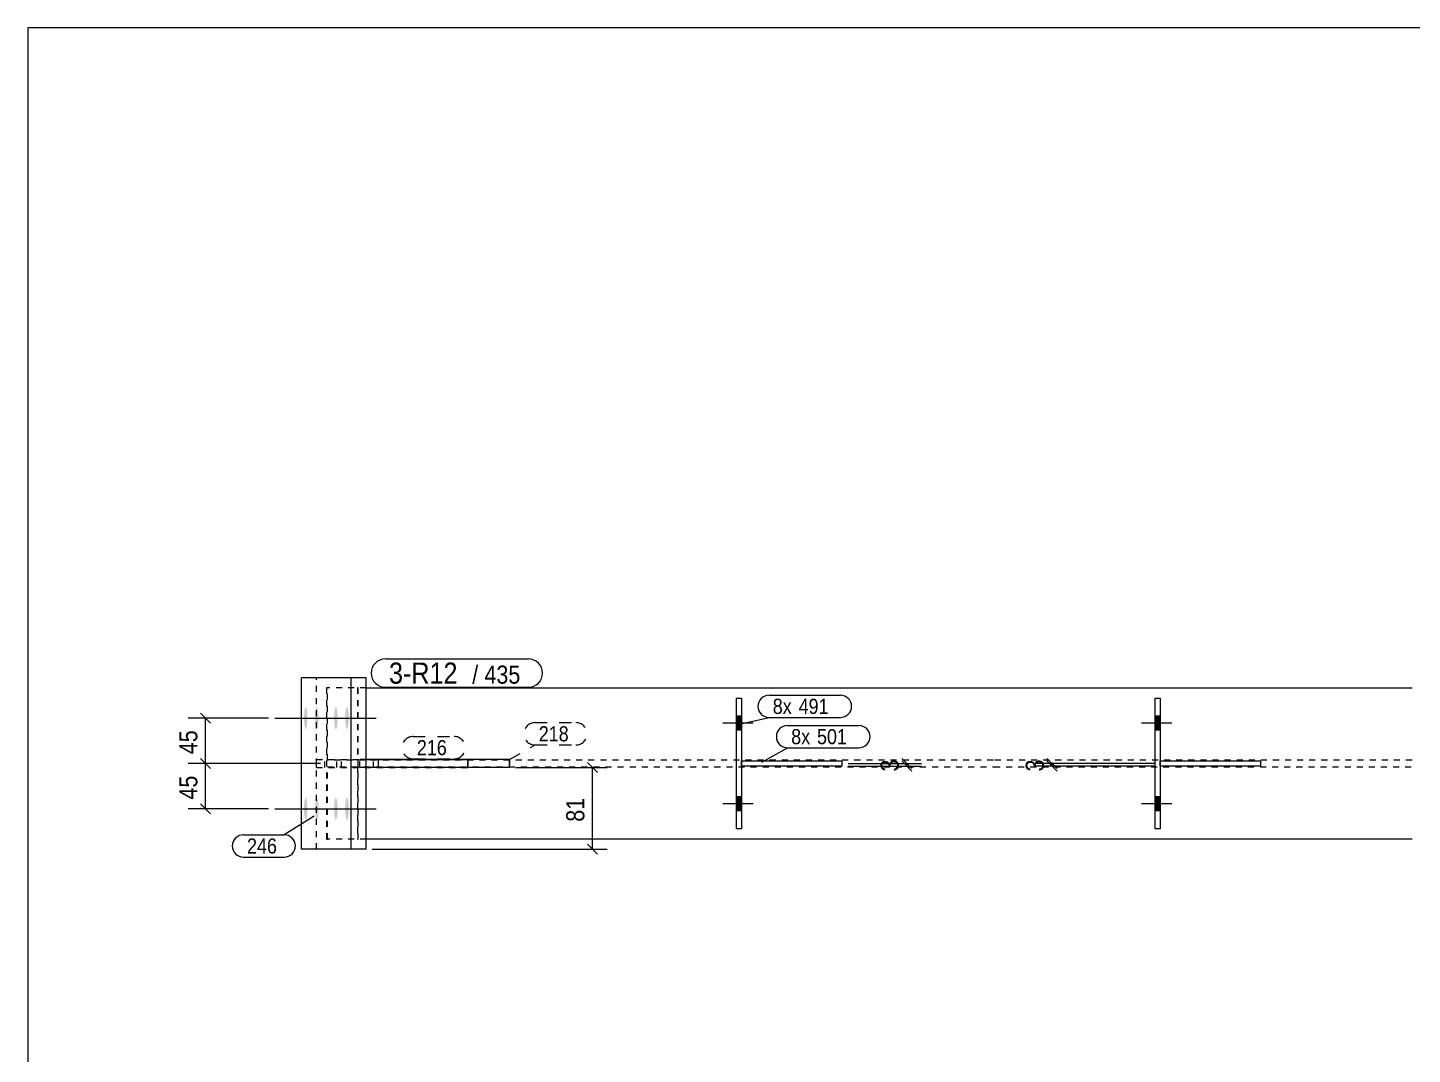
# Model space of a CAD drawing. Header units: millimetres. Extents: x 2 to 825, y 1 to 579.
# Drawn here: x 5 to 234, y 409.2 to 579 of the extents above; entities that cross this region are included whole.
import ezdxf

# ---------------------------------------------------------------- set-up
doc = ezdxf.new("R2010")
doc.units = ezdxf.units.MM
for name, pattern in [('XKITLINE00', [0]), ('XKITLINE01', [4, 1, -1, 1, -1]), ('XKITLINE02', [4, 2, -2])]:
    doc.linetypes.add(name, pattern=pattern)
for name, color, linetype, lineweight in [('Bolt', 3, 'Continuous', 0), ('Dimensions', 7, 'Continuous', 0), ('DrawingSheet', 5, 'Continuous', 0), ('Part', 2, 'Continuous', 0), ('PartMark', 7, 'Continuous', 0)]:
    doc.layers.add(name, color=color, linetype=linetype, lineweight=lineweight)
doc.styles.add('ARIAL', font='ARIAL.TTF')

# ---------------------------------------------------------------- blocks, each defined once
blk = doc.blocks.new('*A33')
at = {"layer": 'Bolt'}
for points in [[(122.21, 465.13), (123.05, 465.13), (123.05, 462.8), (122.21, 462.8)], [(122.21, 465.13), (123.05, 465.13), (123.05, 462.8), (122.21, 462.8)], [(122.21, 451.8), (123.05, 451.8), (123.05, 449.47), (122.21, 449.47)], [(122.21, 451.8), (123.05, 451.8), (123.05, 449.47), (122.21, 449.47)]]:
    blk.add_hatch(color=3, dxfattribs=at).paths.add_polyline_path(points, flags=17)
at = {"layer": 'Bolt', "color": 3, "linetype": 'XKITLINE00', "lineweight": 0}
for p, q in [((123.05, 465.13), (122.21, 465.13)), ((123.05, 465.13), (122.21, 465.13)), ((124.98, 463.97), (119.98, 463.97)), ((124.98, 463.97), (119.98, 463.97)), ((123.05, 462.8), (122.21, 462.8)), ((123.05, 462.8), (122.21, 462.8)), ((123.05, 451.8), (122.21, 451.8)), ((123.05, 451.8), (122.21, 451.8)), ((124.98, 450.63), (119.98, 450.63)), ((124.98, 450.63), (119.98, 450.63)), ((123.05, 449.47), (122.21, 449.47)), ((123.05, 449.47), (122.21, 449.47))]:
    blk.add_line(p, q, dxfattribs=at)
blk = doc.blocks.new('*A40')
at = {"layer": 'Bolt'}
for points in [[(191.45, 465.13), (192.28, 465.13), (192.28, 462.8), (191.45, 462.8)], [(191.45, 465.13), (192.28, 465.13), (192.28, 462.8), (191.45, 462.8)], [(191.45, 451.8), (192.28, 451.8), (192.28, 449.47), (191.45, 449.47)], [(191.45, 451.8), (192.28, 451.8), (192.28, 449.47), (191.45, 449.47)]]:
    blk.add_hatch(color=3, dxfattribs=at).paths.add_polyline_path(points, flags=17)
at = {"layer": 'Bolt', "color": 3, "linetype": 'XKITLINE00', "lineweight": 0}
for p, q in [((192.28, 465.13), (191.45, 465.13)), ((192.28, 465.13), (191.45, 465.13)), ((194.21, 463.97), (189.21, 463.97)), ((194.21, 463.97), (189.21, 463.97)), ((192.28, 462.8), (191.45, 462.8)), ((192.28, 462.8), (191.45, 462.8)), ((192.28, 451.8), (191.45, 451.8)), ((192.28, 451.8), (191.45, 451.8)), ((194.21, 450.63), (189.21, 450.63)), ((194.21, 450.63), (189.21, 450.63)), ((192.28, 449.47), (191.45, 449.47)), ((192.28, 449.47), (191.45, 449.47))]:
    blk.add_line(p, q, dxfattribs=at)
blk = doc.blocks.new('*A42')
at = {"layer": 'Bolt'}
for points in [[(51.27, 464.76), (51.26, 464.71), (51.26, 464.67), (51.26, 464.62), (51.26, 464.58), (51.26, 464.53), (51.26, 464.49), (51.26, 464.44), (51.26, 464.4), (51.26, 464.36), (51.26, 464.31), (51.25, 464.27), (51.25, 464.23), (51.25, 464.18), (51.25, 464.14), (51.24, 464.1), (51.24, 464.06), (51.24, 464.02), (51.24, 463.98), (51.23, 463.94), (51.23, 463.9), (51.23, 463.86), (51.22, 463.82), (51.22, 463.78), (51.21, 463.75), (51.21, 463.71), (51.21, 463.67), (51.2, 463.64), (51.2, 463.6), (51.19, 463.57), (51.19, 463.54), (51.18, 463.5), (51.18, 463.47), (51.17, 463.44), (51.17, 463.41), (51.16, 463.38), (51.16, 463.36), (51.15, 463.33), (51.15, 463.3), (51.14, 463.28), (51.14, 463.25), (51.13, 463.23), (51.12, 463.21), (51.12, 463.18), (51.11, 463.16), (51.11, 463.14), (51.1, 463.12), (51.09, 463.11), (51.09, 463.09), (51.08, 463.07), (51.07, 463.06), (51.07, 463.05), (51.06, 463.03), (51.05, 463.02), (51.05, 463.01), (51.04, 463), (51.03, 462.99), (51.03, 462.99), (51.02, 462.98), (51.01, 462.98), (51.01, 462.97), (51, 462.97), (50.99, 462.97), (50.99, 462.97), (50.98, 462.97), (50.97, 462.97), (50.97, 462.97), (50.96, 462.98), (50.95, 462.98), (50.95, 462.99), (50.94, 462.99), (50.93, 463), (50.93, 463.01), (50.92, 463.02), (50.91, 463.03), (50.91, 463.05), (50.9, 463.06), (50.89, 463.07), (50.89, 463.09), (50.88, 463.11), (50.87, 463.12), (50.87, 463.14), (50.86, 463.16), (50.86, 463.18), (50.85, 463.21), (50.84, 463.23), (50.84, 463.25), (50.83, 463.28), (50.83, 463.3), (50.82, 463.33), (50.82, 463.36), (50.81, 463.38), (50.8, 463.41), (50.8, 463.44), (50.79, 463.47), (50.79, 463.5), (50.79, 463.54), (50.78, 463.57), (50.78, 463.6), (50.77, 463.64), (50.77, 463.67), (50.76, 463.71), (50.76, 463.75), (50.76, 463.78), (50.75, 463.82), (50.75, 463.86), (50.74, 463.9), (50.74, 463.94), (50.74, 463.98), (50.73, 464.02), (50.73, 464.06), (50.73, 464.1), (50.73, 464.14), (50.72, 464.18), (50.72, 464.23), (50.72, 464.27), (50.72, 464.31), (50.72, 464.36), (50.71, 464.4), (50.71, 464.44), (50.71, 464.49), (50.71, 464.53), (50.71, 464.58), (50.71, 464.62), (50.71, 464.67), (50.71, 464.71), (50.71, 464.76), (50.71, 464.8), (50.71, 464.85), (50.71, 464.89), (50.71, 464.94), (50.71, 464.98), (50.71, 465.03), (50.71, 465.07), (50.71, 465.11), (50.71, 465.16), (50.71, 465.2), (50.72, 465.25), (50.72, 465.29), (50.72, 465.33), (50.72, 465.38), (50.72, 465.42), (50.73, 465.46), (50.73, 465.5), (50.73, 465.54), (50.73, 465.58), (50.74, 465.63), (50.74, 465.67), (50.74, 465.7), (50.75, 465.74), (50.75, 465.78), (50.76, 465.82), (50.76, 465.86), (50.76, 465.89), (50.77, 465.93), (50.77, 465.96), (50.78, 466), (50.78, 466.03), (50.79, 466.07), (50.79, 466.1), (50.79, 466.13), (50.8, 466.16), (50.8, 466.19), (50.81, 466.22), (50.82, 466.25), (50.82, 466.27), (50.83, 466.3), (50.83, 466.33), (50.84, 466.35), (50.84, 466.37), (50.85, 466.4), (50.86, 466.42), (50.86, 466.44), (50.87, 466.46), (50.87, 466.48), (50.88, 466.49), (50.89, 466.51), (50.89, 466.53), (50.9, 466.54), (50.91, 466.56), (50.91, 466.57), (50.92, 466.58), (50.93, 466.59), (50.93, 466.6), (50.94, 466.61), (50.95, 466.61), (50.95, 466.62), (50.96, 466.63), (50.97, 466.63), (50.97, 466.63), (50.98, 466.63), (50.99, 466.63), (50.99, 466.63), (51, 466.63), (51.01, 466.63), (51.01, 466.63), (51.02, 466.62), (51.03, 466.61), (51.03, 466.61), (51.04, 466.6), (51.05, 466.59), (51.05, 466.58), (51.06, 466.57), (51.07, 466.56), (51.07, 466.54), (51.08, 466.53), (51.09, 466.51), (51.09, 466.49), (51.1, 466.48), (51.11, 466.46), (51.11, 466.44), (51.12, 466.42), (51.12, 466.4), (51.13, 466.37), (51.14, 466.35), (51.14, 466.33), (51.15, 466.3), (51.15, 466.27), (51.16, 466.25), (51.16, 466.22), (51.17, 466.19), (51.17, 466.16), (51.18, 466.13), (51.18, 466.1), (51.19, 466.07), (51.19, 466.03), (51.2, 466), (51.2, 465.96), (51.21, 465.93), (51.21, 465.89), (51.21, 465.86), (51.22, 465.82), (51.22, 465.78), (51.23, 465.74), (51.23, 465.7), (51.23, 465.67), (51.24, 465.63), (51.24, 465.58), (51.24, 465.54), (51.24, 465.5), (51.25, 465.46), (51.25, 465.42), (51.25, 465.38), (51.25, 465.33), (51.26, 465.29), (51.26, 465.25), (51.26, 465.2), (51.26, 465.16), (51.26, 465.11), (51.26, 465.07), (51.26, 465.03), (51.26, 464.98), (51.26, 464.94), (51.26, 464.89), (51.27, 464.85), (51.27, 464.8)], [(53.11, 464.76), (53.1, 464.71), (53.1, 464.67), (53.1, 464.62), (53.1, 464.58), (53.1, 464.53), (53.1, 464.49), (53.1, 464.44), (53.1, 464.4), (53.1, 464.36), (53.1, 464.31), (53.09, 464.27), (53.09, 464.23), (53.09, 464.18), (53.09, 464.14), (53.08, 464.1), (53.08, 464.06), (53.08, 464.02), (53.08, 463.98), (53.07, 463.94), (53.07, 463.9), (53.07, 463.86), (53.06, 463.82), (53.06, 463.78), (53.05, 463.75), (53.05, 463.71), (53.05, 463.67), (53.04, 463.64), (53.04, 463.6), (53.03, 463.57), (53.03, 463.54), (53.02, 463.5), (53.02, 463.47), (53.01, 463.44), (53.01, 463.41), (53, 463.38), (53, 463.36), (52.99, 463.33), (52.99, 463.3), (52.98, 463.28), (52.97, 463.25), (52.97, 463.23), (52.96, 463.21), (52.96, 463.18), (52.95, 463.16), (52.94, 463.14), (52.94, 463.12), (52.93, 463.11), (52.92, 463.09), (52.92, 463.07), (52.91, 463.06), (52.9, 463.05), (52.9, 463.03), (52.89, 463.02), (52.88, 463.01), (52.88, 463), (52.87, 462.99), (52.86, 462.99), (52.86, 462.98), (52.85, 462.98), (52.84, 462.97), (52.84, 462.97), (52.83, 462.97), (52.82, 462.97), (52.82, 462.97), (52.81, 462.97), (52.8, 462.97), (52.79, 462.98), (52.79, 462.98), (52.78, 462.99), (52.77, 462.99), (52.77, 463), (52.76, 463.01), (52.75, 463.02), (52.75, 463.03), (52.74, 463.05), (52.73, 463.06), (52.73, 463.07), (52.72, 463.09), (52.71, 463.11), (52.71, 463.12), (52.7, 463.14), (52.7, 463.16), (52.69, 463.18), (52.68, 463.21), (52.68, 463.23), (52.67, 463.25), (52.67, 463.28), (52.66, 463.3), (52.65, 463.33), (52.65, 463.36), (52.64, 463.38), (52.64, 463.41), (52.63, 463.44), (52.63, 463.47), (52.62, 463.5), (52.62, 463.54), (52.61, 463.57), (52.61, 463.6), (52.6, 463.64), (52.6, 463.67), (52.6, 463.71), (52.59, 463.75), (52.59, 463.78), (52.58, 463.82), (52.58, 463.86), (52.58, 463.9), (52.57, 463.94), (52.57, 463.98), (52.57, 464.02), (52.56, 464.06), (52.56, 464.1), (52.56, 464.14), (52.56, 464.18), (52.55, 464.23), (52.55, 464.27), (52.55, 464.31), (52.55, 464.36), (52.55, 464.4), (52.54, 464.44), (52.54, 464.49), (52.54, 464.53), (52.54, 464.58), (52.54, 464.62), (52.54, 464.67), (52.54, 464.71), (52.54, 464.76), (52.54, 464.8), (52.54, 464.85), (52.54, 464.89), (52.54, 464.94), (52.54, 464.98), (52.54, 465.03), (52.54, 465.07), (52.54, 465.11), (52.54, 465.16), (52.55, 465.2), (52.55, 465.25), (52.55, 465.29), (52.55, 465.33), (52.55, 465.38), (52.56, 465.42), (52.56, 465.46), (52.56, 465.5), (52.56, 465.54), (52.57, 465.58), (52.57, 465.63), (52.57, 465.67), (52.58, 465.7), (52.58, 465.74), (52.58, 465.78), (52.59, 465.82), (52.59, 465.86), (52.6, 465.89), (52.6, 465.93), (52.6, 465.96), (52.61, 466), (52.61, 466.03), (52.62, 466.07), (52.62, 466.1), (52.63, 466.13), (52.63, 466.16), (52.64, 466.19), (52.64, 466.22), (52.65, 466.25), (52.65, 466.27), (52.66, 466.3), (52.67, 466.33), (52.67, 466.35), (52.68, 466.37), (52.68, 466.4), (52.69, 466.42), (52.7, 466.44), (52.7, 466.46), (52.71, 466.48), (52.71, 466.49), (52.72, 466.51), (52.73, 466.53), (52.73, 466.54), (52.74, 466.56), (52.75, 466.57), (52.75, 466.58), (52.76, 466.59), (52.77, 466.6), (52.77, 466.61), (52.78, 466.61), (52.79, 466.62), (52.79, 466.63), (52.8, 466.63), (52.81, 466.63), (52.82, 466.63), (52.82, 466.63), (52.83, 466.63), (52.84, 466.63), (52.84, 466.63), (52.85, 466.63), (52.86, 466.62), (52.86, 466.61), (52.87, 466.61), (52.88, 466.6), (52.88, 466.59), (52.89, 466.58), (52.9, 466.57), (52.9, 466.56), (52.91, 466.54), (52.92, 466.53), (52.92, 466.51), (52.93, 466.49), (52.94, 466.48), (52.94, 466.46), (52.95, 466.44), (52.96, 466.42), (52.96, 466.4), (52.97, 466.37), (52.97, 466.35), (52.98, 466.33), (52.99, 466.3), (52.99, 466.27), (53, 466.25), (53, 466.22), (53.01, 466.19), (53.01, 466.16), (53.02, 466.13), (53.02, 466.1), (53.03, 466.07), (53.03, 466.03), (53.04, 466), (53.04, 465.96), (53.05, 465.93), (53.05, 465.89), (53.05, 465.86), (53.06, 465.82), (53.06, 465.78), (53.07, 465.74), (53.07, 465.7), (53.07, 465.67), (53.08, 465.63), (53.08, 465.58), (53.08, 465.54), (53.08, 465.5), (53.09, 465.46), (53.09, 465.42), (53.09, 465.38), (53.09, 465.33), (53.1, 465.29), (53.1, 465.25), (53.1, 465.2), (53.1, 465.16), (53.1, 465.11), (53.1, 465.07), (53.1, 465.03), (53.1, 464.98), (53.1, 464.94), (53.1, 464.89), (53.11, 464.85), (53.11, 464.8)], [(56.26, 464.76), (56.26, 464.71), (56.26, 464.67), (56.26, 464.62), (56.26, 464.58), (56.26, 464.53), (56.26, 464.49), (56.25, 464.44), (56.25, 464.4), (56.25, 464.36), (56.25, 464.31), (56.25, 464.27), (56.25, 464.23), (56.24, 464.18), (56.24, 464.14), (56.24, 464.1), (56.24, 464.06), (56.23, 464.02), (56.23, 463.98), (56.23, 463.94), (56.22, 463.9), (56.22, 463.86), (56.21, 463.82), (56.21, 463.78), (56.21, 463.75), (56.2, 463.71), (56.2, 463.67), (56.19, 463.64), (56.19, 463.6), (56.18, 463.57), (56.18, 463.54), (56.17, 463.5), (56.17, 463.47), (56.16, 463.44), (56.16, 463.41), (56.15, 463.38), (56.15, 463.36), (56.14, 463.33), (56.14, 463.3), (56.13, 463.28), (56.12, 463.25), (56.12, 463.23), (56.11, 463.21), (56.11, 463.18), (56.1, 463.16), (56.09, 463.14), (56.09, 463.12), (56.08, 463.11), (56.07, 463.09), (56.07, 463.07), (56.06, 463.06), (56.05, 463.05), (56.05, 463.03), (56.04, 463.02), (56.03, 463.01), (56.03, 463), (56.02, 462.99), (56.01, 462.99), (56, 462.98), (56, 462.98), (55.99, 462.97), (55.98, 462.97), (55.98, 462.97), (55.97, 462.97), (55.96, 462.97), (55.95, 462.97), (55.95, 462.97), (55.94, 462.98), (55.93, 462.98), (55.93, 462.99), (55.92, 462.99), (55.91, 463), (55.91, 463.01), (55.9, 463.02), (55.89, 463.03), (55.88, 463.05), (55.88, 463.06), (55.87, 463.07), (55.86, 463.09), (55.86, 463.11), (55.85, 463.12), (55.84, 463.14), (55.84, 463.16), (55.83, 463.18), (55.83, 463.21), (55.82, 463.23), (55.81, 463.25), (55.81, 463.28), (55.8, 463.3), (55.8, 463.33), (55.79, 463.36), (55.78, 463.38), (55.78, 463.41), (55.77, 463.44), (55.77, 463.47), (55.76, 463.5), (55.76, 463.54), (55.75, 463.57), (55.75, 463.6), (55.74, 463.64), (55.74, 463.67), (55.74, 463.71), (55.73, 463.75), (55.73, 463.78), (55.72, 463.82), (55.72, 463.86), (55.72, 463.9), (55.71, 463.94), (55.71, 463.98), (55.71, 464.02), (55.7, 464.06), (55.7, 464.1), (55.7, 464.14), (55.7, 464.18), (55.69, 464.23), (55.69, 464.27), (55.69, 464.31), (55.69, 464.36), (55.69, 464.4), (55.68, 464.44), (55.68, 464.49), (55.68, 464.53), (55.68, 464.58), (55.68, 464.62), (55.68, 464.67), (55.68, 464.71), (55.68, 464.76), (55.68, 464.8), (55.68, 464.85), (55.68, 464.89), (55.68, 464.94), (55.68, 464.98), (55.68, 465.03), (55.68, 465.07), (55.68, 465.11), (55.68, 465.16), (55.69, 465.2), (55.69, 465.25), (55.69, 465.29), (55.69, 465.33), (55.69, 465.38), (55.7, 465.42), (55.7, 465.46), (55.7, 465.5), (55.7, 465.54), (55.71, 465.58), (55.71, 465.63), (55.71, 465.67), (55.72, 465.7), (55.72, 465.74), (55.72, 465.78), (55.73, 465.82), (55.73, 465.86), (55.74, 465.89), (55.74, 465.93), (55.74, 465.96), (55.75, 466), (55.75, 466.03), (55.76, 466.07), (55.76, 466.1), (55.77, 466.13), (55.77, 466.16), (55.78, 466.19), (55.78, 466.22), (55.79, 466.25), (55.8, 466.27), (55.8, 466.3), (55.81, 466.33), (55.81, 466.35), (55.82, 466.37), (55.83, 466.4), (55.83, 466.42), (55.84, 466.44), (55.84, 466.46), (55.85, 466.48), (55.86, 466.49), (55.86, 466.51), (55.87, 466.53), (55.88, 466.54), (55.88, 466.56), (55.89, 466.57), (55.9, 466.58), (55.91, 466.59), (55.91, 466.6), (55.92, 466.61), (55.93, 466.61), (55.93, 466.62), (55.94, 466.63), (55.95, 466.63), (55.95, 466.63), (55.96, 466.63), (55.97, 466.63), (55.98, 466.63), (55.98, 466.63), (55.99, 466.63), (56, 466.63), (56, 466.62), (56.01, 466.61), (56.02, 466.61), (56.03, 466.6), (56.03, 466.59), (56.04, 466.58), (56.05, 466.57), (56.05, 466.56), (56.06, 466.54), (56.07, 466.53), (56.07, 466.51), (56.08, 466.49), (56.09, 466.48), (56.09, 466.46), (56.1, 466.44), (56.11, 466.42), (56.11, 466.4), (56.12, 466.37), (56.12, 466.35), (56.13, 466.33), (56.14, 466.3), (56.14, 466.27), (56.15, 466.25), (56.15, 466.22), (56.16, 466.19), (56.16, 466.16), (56.17, 466.13), (56.17, 466.1), (56.18, 466.07), (56.18, 466.03), (56.19, 466), (56.19, 465.96), (56.2, 465.93), (56.2, 465.89), (56.21, 465.86), (56.21, 465.82), (56.21, 465.78), (56.22, 465.74), (56.22, 465.7), (56.23, 465.67), (56.23, 465.63), (56.23, 465.58), (56.24, 465.54), (56.24, 465.5), (56.24, 465.46), (56.24, 465.42), (56.25, 465.38), (56.25, 465.33), (56.25, 465.29), (56.25, 465.25), (56.25, 465.2), (56.25, 465.16), (56.26, 465.11), (56.26, 465.07), (56.26, 465.03), (56.26, 464.98), (56.26, 464.94), (56.26, 464.89), (56.26, 464.85), (56.26, 464.8)], [(58.1, 464.76), (58.1, 464.71), (58.1, 464.67), (58.1, 464.62), (58.1, 464.58), (58.1, 464.53), (58.1, 464.49), (58.09, 464.44), (58.09, 464.4), (58.09, 464.36), (58.09, 464.31), (58.09, 464.27), (58.09, 464.23), (58.08, 464.18), (58.08, 464.14), (58.08, 464.1), (58.08, 464.06), (58.07, 464.02), (58.07, 463.98), (58.07, 463.94), (58.06, 463.9), (58.06, 463.86), (58.05, 463.82), (58.05, 463.78), (58.05, 463.75), (58.04, 463.71), (58.04, 463.67), (58.03, 463.64), (58.03, 463.6), (58.02, 463.57), (58.02, 463.54), (58.01, 463.5), (58.01, 463.47), (58, 463.44), (58, 463.41), (57.99, 463.38), (57.99, 463.36), (57.98, 463.33), (57.98, 463.3), (57.97, 463.28), (57.96, 463.25), (57.96, 463.23), (57.95, 463.21), (57.94, 463.18), (57.94, 463.16), (57.93, 463.14), (57.92, 463.12), (57.92, 463.11), (57.91, 463.09), (57.9, 463.07), (57.9, 463.06), (57.89, 463.05), (57.88, 463.03), (57.88, 463.02), (57.87, 463.01), (57.86, 463), (57.86, 462.99), (57.85, 462.99), (57.84, 462.98), (57.83, 462.98), (57.83, 462.97), (57.82, 462.97), (57.81, 462.97), (57.8, 462.97), (57.8, 462.97), (57.79, 462.97), (57.78, 462.97), (57.78, 462.98), (57.77, 462.98), (57.76, 462.99), (57.75, 462.99), (57.75, 463), (57.74, 463.01), (57.73, 463.02), (57.73, 463.03), (57.72, 463.05), (57.71, 463.06), (57.71, 463.07), (57.7, 463.09), (57.69, 463.11), (57.69, 463.12), (57.68, 463.14), (57.67, 463.16), (57.67, 463.18), (57.66, 463.21), (57.65, 463.23), (57.65, 463.25), (57.64, 463.28), (57.63, 463.3), (57.63, 463.33), (57.62, 463.36), (57.62, 463.38), (57.61, 463.41), (57.61, 463.44), (57.6, 463.47), (57.6, 463.5), (57.59, 463.54), (57.59, 463.57), (57.58, 463.6), (57.58, 463.64), (57.57, 463.67), (57.57, 463.71), (57.56, 463.75), (57.56, 463.78), (57.55, 463.82), (57.55, 463.86), (57.55, 463.9), (57.54, 463.94), (57.54, 463.98), (57.54, 464.02), (57.53, 464.06), (57.53, 464.1), (57.53, 464.14), (57.53, 464.18), (57.52, 464.23), (57.52, 464.27), (57.52, 464.31), (57.52, 464.36), (57.52, 464.4), (57.51, 464.44), (57.51, 464.49), (57.51, 464.53), (57.51, 464.58), (57.51, 464.62), (57.51, 464.67), (57.51, 464.71), (57.51, 464.76), (57.51, 464.8), (57.51, 464.85), (57.51, 464.89), (57.51, 464.94), (57.51, 464.98), (57.51, 465.03), (57.51, 465.07), (57.51, 465.11), (57.51, 465.16), (57.52, 465.2), (57.52, 465.25), (57.52, 465.29), (57.52, 465.33), (57.52, 465.38), (57.53, 465.42), (57.53, 465.46), (57.53, 465.5), (57.53, 465.54), (57.54, 465.58), (57.54, 465.63), (57.54, 465.67), (57.55, 465.7), (57.55, 465.74), (57.55, 465.78), (57.56, 465.82), (57.56, 465.86), (57.57, 465.89), (57.57, 465.93), (57.58, 465.96), (57.58, 466), (57.59, 466.03), (57.59, 466.07), (57.6, 466.1), (57.6, 466.13), (57.61, 466.16), (57.61, 466.19), (57.62, 466.22), (57.62, 466.25), (57.63, 466.27), (57.63, 466.3), (57.64, 466.33), (57.65, 466.35), (57.65, 466.37), (57.66, 466.4), (57.67, 466.42), (57.67, 466.44), (57.68, 466.46), (57.69, 466.48), (57.69, 466.49), (57.7, 466.51), (57.71, 466.53), (57.71, 466.54), (57.72, 466.56), (57.73, 466.57), (57.73, 466.58), (57.74, 466.59), (57.75, 466.6), (57.75, 466.61), (57.76, 466.61), (57.77, 466.62), (57.78, 466.63), (57.78, 466.63), (57.79, 466.63), (57.8, 466.63), (57.8, 466.63), (57.81, 466.63), (57.82, 466.63), (57.83, 466.63), (57.83, 466.63), (57.84, 466.62), (57.85, 466.61), (57.86, 466.61), (57.86, 466.6), (57.87, 466.59), (57.88, 466.58), (57.88, 466.57), (57.89, 466.56), (57.9, 466.54), (57.9, 466.53), (57.91, 466.51), (57.92, 466.49), (57.92, 466.48), (57.93, 466.46), (57.94, 466.44), (57.94, 466.42), (57.95, 466.4), (57.96, 466.37), (57.96, 466.35), (57.97, 466.33), (57.98, 466.3), (57.98, 466.27), (57.99, 466.25), (57.99, 466.22), (58, 466.19), (58, 466.16), (58.01, 466.13), (58.01, 466.1), (58.02, 466.07), (58.02, 466.03), (58.03, 466), (58.03, 465.96), (58.04, 465.93), (58.04, 465.89), (58.05, 465.86), (58.05, 465.82), (58.05, 465.78), (58.06, 465.74), (58.06, 465.7), (58.07, 465.67), (58.07, 465.63), (58.07, 465.58), (58.08, 465.54), (58.08, 465.5), (58.08, 465.46), (58.08, 465.42), (58.09, 465.38), (58.09, 465.33), (58.09, 465.29), (58.09, 465.25), (58.09, 465.2), (58.09, 465.16), (58.1, 465.11), (58.1, 465.07), (58.1, 465.03), (58.1, 464.98), (58.1, 464.94), (58.1, 464.89), (58.1, 464.85), (58.1, 464.8)], [(51.27, 449.76), (51.26, 449.71), (51.26, 449.67), (51.26, 449.62), (51.26, 449.58), (51.26, 449.53), (51.26, 449.49), (51.26, 449.44), (51.26, 449.4), (51.26, 449.36), (51.26, 449.31), (51.25, 449.27), (51.25, 449.23), (51.25, 449.18), (51.25, 449.14), (51.24, 449.1), (51.24, 449.06), (51.24, 449.02), (51.24, 448.98), (51.23, 448.94), (51.23, 448.9), (51.23, 448.86), (51.22, 448.82), (51.22, 448.78), (51.21, 448.75), (51.21, 448.71), (51.21, 448.67), (51.2, 448.64), (51.2, 448.6), (51.19, 448.57), (51.19, 448.54), (51.18, 448.5), (51.18, 448.47), (51.17, 448.44), (51.17, 448.41), (51.16, 448.38), (51.16, 448.36), (51.15, 448.33), (51.15, 448.3), (51.14, 448.28), (51.14, 448.25), (51.13, 448.23), (51.12, 448.21), (51.12, 448.18), (51.11, 448.16), (51.11, 448.14), (51.1, 448.12), (51.09, 448.11), (51.09, 448.09), (51.08, 448.07), (51.07, 448.06), (51.07, 448.05), (51.06, 448.03), (51.05, 448.02), (51.05, 448.01), (51.04, 448), (51.03, 447.99), (51.03, 447.99), (51.02, 447.98), (51.01, 447.98), (51.01, 447.97), (51, 447.97), (50.99, 447.97), (50.99, 447.97), (50.98, 447.97), (50.97, 447.97), (50.97, 447.97), (50.96, 447.98), (50.95, 447.98), (50.95, 447.99), (50.94, 447.99), (50.93, 448), (50.93, 448.01), (50.92, 448.02), (50.91, 448.03), (50.91, 448.05), (50.9, 448.06), (50.89, 448.07), (50.89, 448.09), (50.88, 448.11), (50.87, 448.12), (50.87, 448.14), (50.86, 448.16), (50.86, 448.18), (50.85, 448.21), (50.84, 448.23), (50.84, 448.25), (50.83, 448.28), (50.83, 448.3), (50.82, 448.33), (50.82, 448.36), (50.81, 448.38), (50.8, 448.41), (50.8, 448.44), (50.79, 448.47), (50.79, 448.5), (50.79, 448.54), (50.78, 448.57), (50.78, 448.6), (50.77, 448.64), (50.77, 448.67), (50.76, 448.71), (50.76, 448.75), (50.76, 448.78), (50.75, 448.82), (50.75, 448.86), (50.74, 448.9), (50.74, 448.94), (50.74, 448.98), (50.73, 449.02), (50.73, 449.06), (50.73, 449.1), (50.73, 449.14), (50.72, 449.18), (50.72, 449.23), (50.72, 449.27), (50.72, 449.31), (50.72, 449.36), (50.71, 449.4), (50.71, 449.44), (50.71, 449.49), (50.71, 449.53), (50.71, 449.58), (50.71, 449.62), (50.71, 449.67), (50.71, 449.71), (50.71, 449.76), (50.71, 449.8), (50.71, 449.85), (50.71, 449.89), (50.71, 449.94), (50.71, 449.98), (50.71, 450.03), (50.71, 450.07), (50.71, 450.11), (50.71, 450.16), (50.71, 450.2), (50.72, 450.25), (50.72, 450.29), (50.72, 450.33), (50.72, 450.38), (50.72, 450.42), (50.73, 450.46), (50.73, 450.5), (50.73, 450.54), (50.73, 450.58), (50.74, 450.63), (50.74, 450.67), (50.74, 450.7), (50.75, 450.74), (50.75, 450.78), (50.76, 450.82), (50.76, 450.86), (50.76, 450.89), (50.77, 450.93), (50.77, 450.96), (50.78, 451), (50.78, 451.03), (50.79, 451.07), (50.79, 451.1), (50.79, 451.13), (50.8, 451.16), (50.8, 451.19), (50.81, 451.22), (50.82, 451.25), (50.82, 451.27), (50.83, 451.3), (50.83, 451.33), (50.84, 451.35), (50.84, 451.37), (50.85, 451.4), (50.86, 451.42), (50.86, 451.44), (50.87, 451.46), (50.87, 451.48), (50.88, 451.49), (50.89, 451.51), (50.89, 451.53), (50.9, 451.54), (50.91, 451.56), (50.91, 451.57), (50.92, 451.58), (50.93, 451.59), (50.93, 451.6), (50.94, 451.61), (50.95, 451.61), (50.95, 451.62), (50.96, 451.63), (50.97, 451.63), (50.97, 451.63), (50.98, 451.63), (50.99, 451.63), (50.99, 451.63), (51, 451.63), (51.01, 451.63), (51.01, 451.63), (51.02, 451.62), (51.03, 451.61), (51.03, 451.61), (51.04, 451.6), (51.05, 451.59), (51.05, 451.58), (51.06, 451.57), (51.07, 451.56), (51.07, 451.54), (51.08, 451.53), (51.09, 451.51), (51.09, 451.49), (51.1, 451.48), (51.11, 451.46), (51.11, 451.44), (51.12, 451.42), (51.12, 451.4), (51.13, 451.37), (51.14, 451.35), (51.14, 451.33), (51.15, 451.3), (51.15, 451.27), (51.16, 451.25), (51.16, 451.22), (51.17, 451.19), (51.17, 451.16), (51.18, 451.13), (51.18, 451.1), (51.19, 451.07), (51.19, 451.03), (51.2, 451), (51.2, 450.96), (51.21, 450.93), (51.21, 450.89), (51.21, 450.86), (51.22, 450.82), (51.22, 450.78), (51.23, 450.74), (51.23, 450.7), (51.23, 450.67), (51.24, 450.63), (51.24, 450.58), (51.24, 450.54), (51.24, 450.5), (51.25, 450.46), (51.25, 450.42), (51.25, 450.38), (51.25, 450.33), (51.26, 450.29), (51.26, 450.25), (51.26, 450.2), (51.26, 450.16), (51.26, 450.11), (51.26, 450.07), (51.26, 450.03), (51.26, 449.98), (51.26, 449.94), (51.26, 449.89), (51.27, 449.85), (51.27, 449.8)], [(53.11, 449.76), (53.1, 449.71), (53.1, 449.67), (53.1, 449.62), (53.1, 449.58), (53.1, 449.53), (53.1, 449.49), (53.1, 449.44), (53.1, 449.4), (53.1, 449.36), (53.1, 449.31), (53.09, 449.27), (53.09, 449.23), (53.09, 449.18), (53.09, 449.14), (53.08, 449.1), (53.08, 449.06), (53.08, 449.02), (53.08, 448.98), (53.07, 448.94), (53.07, 448.9), (53.07, 448.86), (53.06, 448.82), (53.06, 448.78), (53.05, 448.75), (53.05, 448.71), (53.05, 448.67), (53.04, 448.64), (53.04, 448.6), (53.03, 448.57), (53.03, 448.54), (53.02, 448.5), (53.02, 448.47), (53.01, 448.44), (53.01, 448.41), (53, 448.38), (53, 448.36), (52.99, 448.33), (52.99, 448.3), (52.98, 448.28), (52.97, 448.25), (52.97, 448.23), (52.96, 448.21), (52.96, 448.18), (52.95, 448.16), (52.94, 448.14), (52.94, 448.12), (52.93, 448.11), (52.92, 448.09), (52.92, 448.07), (52.91, 448.06), (52.9, 448.05), (52.9, 448.03), (52.89, 448.02), (52.88, 448.01), (52.88, 448), (52.87, 447.99), (52.86, 447.99), (52.86, 447.98), (52.85, 447.98), (52.84, 447.97), (52.84, 447.97), (52.83, 447.97), (52.82, 447.97), (52.82, 447.97), (52.81, 447.97), (52.8, 447.97), (52.79, 447.98), (52.79, 447.98), (52.78, 447.99), (52.77, 447.99), (52.77, 448), (52.76, 448.01), (52.75, 448.02), (52.75, 448.03), (52.74, 448.05), (52.73, 448.06), (52.73, 448.07), (52.72, 448.09), (52.71, 448.11), (52.71, 448.12), (52.7, 448.14), (52.7, 448.16), (52.69, 448.18), (52.68, 448.21), (52.68, 448.23), (52.67, 448.25), (52.67, 448.28), (52.66, 448.3), (52.65, 448.33), (52.65, 448.36), (52.64, 448.38), (52.64, 448.41), (52.63, 448.44), (52.63, 448.47), (52.62, 448.5), (52.62, 448.54), (52.61, 448.57), (52.61, 448.6), (52.6, 448.64), (52.6, 448.67), (52.6, 448.71), (52.59, 448.75), (52.59, 448.78), (52.58, 448.82), (52.58, 448.86), (52.58, 448.9), (52.57, 448.94), (52.57, 448.98), (52.57, 449.02), (52.56, 449.06), (52.56, 449.1), (52.56, 449.14), (52.56, 449.18), (52.55, 449.23), (52.55, 449.27), (52.55, 449.31), (52.55, 449.36), (52.55, 449.4), (52.54, 449.44), (52.54, 449.49), (52.54, 449.53), (52.54, 449.58), (52.54, 449.62), (52.54, 449.67), (52.54, 449.71), (52.54, 449.76), (52.54, 449.8), (52.54, 449.85), (52.54, 449.89), (52.54, 449.94), (52.54, 449.98), (52.54, 450.03), (52.54, 450.07), (52.54, 450.11), (52.54, 450.16), (52.55, 450.2), (52.55, 450.25), (52.55, 450.29), (52.55, 450.33), (52.55, 450.38), (52.56, 450.42), (52.56, 450.46), (52.56, 450.5), (52.56, 450.54), (52.57, 450.58), (52.57, 450.63), (52.57, 450.67), (52.58, 450.7), (52.58, 450.74), (52.58, 450.78), (52.59, 450.82), (52.59, 450.86), (52.6, 450.89), (52.6, 450.93), (52.6, 450.96), (52.61, 451), (52.61, 451.03), (52.62, 451.07), (52.62, 451.1), (52.63, 451.13), (52.63, 451.16), (52.64, 451.19), (52.64, 451.22), (52.65, 451.25), (52.65, 451.27), (52.66, 451.3), (52.67, 451.33), (52.67, 451.35), (52.68, 451.37), (52.68, 451.4), (52.69, 451.42), (52.7, 451.44), (52.7, 451.46), (52.71, 451.48), (52.71, 451.49), (52.72, 451.51), (52.73, 451.53), (52.73, 451.54), (52.74, 451.56), (52.75, 451.57), (52.75, 451.58), (52.76, 451.59), (52.77, 451.6), (52.77, 451.61), (52.78, 451.61), (52.79, 451.62), (52.79, 451.63), (52.8, 451.63), (52.81, 451.63), (52.82, 451.63), (52.82, 451.63), (52.83, 451.63), (52.84, 451.63), (52.84, 451.63), (52.85, 451.63), (52.86, 451.62), (52.86, 451.61), (52.87, 451.61), (52.88, 451.6), (52.88, 451.59), (52.89, 451.58), (52.9, 451.57), (52.9, 451.56), (52.91, 451.54), (52.92, 451.53), (52.92, 451.51), (52.93, 451.49), (52.94, 451.48), (52.94, 451.46), (52.95, 451.44), (52.96, 451.42), (52.96, 451.4), (52.97, 451.37), (52.97, 451.35), (52.98, 451.33), (52.99, 451.3), (52.99, 451.27), (53, 451.25), (53, 451.22), (53.01, 451.19), (53.01, 451.16), (53.02, 451.13), (53.02, 451.1), (53.03, 451.07), (53.03, 451.03), (53.04, 451), (53.04, 450.96), (53.05, 450.93), (53.05, 450.89), (53.05, 450.86), (53.06, 450.82), (53.06, 450.78), (53.07, 450.74), (53.07, 450.7), (53.07, 450.67), (53.08, 450.63), (53.08, 450.58), (53.08, 450.54), (53.08, 450.5), (53.09, 450.46), (53.09, 450.42), (53.09, 450.38), (53.09, 450.33), (53.1, 450.29), (53.1, 450.25), (53.1, 450.2), (53.1, 450.16), (53.1, 450.11), (53.1, 450.07), (53.1, 450.03), (53.1, 449.98), (53.1, 449.94), (53.1, 449.89), (53.11, 449.85), (53.11, 449.8)], [(56.26, 449.76), (56.26, 449.71), (56.26, 449.67), (56.26, 449.62), (56.26, 449.58), (56.26, 449.53), (56.26, 449.49), (56.25, 449.44), (56.25, 449.4), (56.25, 449.36), (56.25, 449.31), (56.25, 449.27), (56.25, 449.23), (56.24, 449.18), (56.24, 449.14), (56.24, 449.1), (56.24, 449.06), (56.23, 449.02), (56.23, 448.98), (56.23, 448.94), (56.22, 448.9), (56.22, 448.86), (56.21, 448.82), (56.21, 448.78), (56.21, 448.75), (56.2, 448.71), (56.2, 448.67), (56.19, 448.64), (56.19, 448.6), (56.18, 448.57), (56.18, 448.54), (56.17, 448.5), (56.17, 448.47), (56.16, 448.44), (56.16, 448.41), (56.15, 448.38), (56.15, 448.36), (56.14, 448.33), (56.14, 448.3), (56.13, 448.28), (56.12, 448.25), (56.12, 448.23), (56.11, 448.21), (56.11, 448.18), (56.1, 448.16), (56.09, 448.14), (56.09, 448.12), (56.08, 448.11), (56.07, 448.09), (56.07, 448.07), (56.06, 448.06), (56.05, 448.05), (56.05, 448.03), (56.04, 448.02), (56.03, 448.01), (56.03, 448), (56.02, 447.99), (56.01, 447.99), (56, 447.98), (56, 447.98), (55.99, 447.97), (55.98, 447.97), (55.98, 447.97), (55.97, 447.97), (55.96, 447.97), (55.95, 447.97), (55.95, 447.97), (55.94, 447.98), (55.93, 447.98), (55.93, 447.99), (55.92, 447.99), (55.91, 448), (55.91, 448.01), (55.9, 448.02), (55.89, 448.03), (55.88, 448.05), (55.88, 448.06), (55.87, 448.07), (55.86, 448.09), (55.86, 448.11), (55.85, 448.12), (55.84, 448.14), (55.84, 448.16), (55.83, 448.18), (55.83, 448.21), (55.82, 448.23), (55.81, 448.25), (55.81, 448.28), (55.8, 448.3), (55.8, 448.33), (55.79, 448.36), (55.78, 448.38), (55.78, 448.41), (55.77, 448.44), (55.77, 448.47), (55.76, 448.5), (55.76, 448.54), (55.75, 448.57), (55.75, 448.6), (55.74, 448.64), (55.74, 448.67), (55.74, 448.71), (55.73, 448.75), (55.73, 448.78), (55.72, 448.82), (55.72, 448.86), (55.72, 448.9), (55.71, 448.94), (55.71, 448.98), (55.71, 449.02), (55.7, 449.06), (55.7, 449.1), (55.7, 449.14), (55.7, 449.18), (55.69, 449.23), (55.69, 449.27), (55.69, 449.31), (55.69, 449.36), (55.69, 449.4), (55.68, 449.44), (55.68, 449.49), (55.68, 449.53), (55.68, 449.58), (55.68, 449.62), (55.68, 449.67), (55.68, 449.71), (55.68, 449.76), (55.68, 449.8), (55.68, 449.85), (55.68, 449.89), (55.68, 449.94), (55.68, 449.98), (55.68, 450.03), (55.68, 450.07), (55.68, 450.11), (55.68, 450.16), (55.69, 450.2), (55.69, 450.25), (55.69, 450.29), (55.69, 450.33), (55.69, 450.38), (55.7, 450.42), (55.7, 450.46), (55.7, 450.5), (55.7, 450.54), (55.71, 450.58), (55.71, 450.63), (55.71, 450.67), (55.72, 450.7), (55.72, 450.74), (55.72, 450.78), (55.73, 450.82), (55.73, 450.86), (55.74, 450.89), (55.74, 450.93), (55.74, 450.96), (55.75, 451), (55.75, 451.03), (55.76, 451.07), (55.76, 451.1), (55.77, 451.13), (55.77, 451.16), (55.78, 451.19), (55.78, 451.22), (55.79, 451.25), (55.8, 451.27), (55.8, 451.3), (55.81, 451.33), (55.81, 451.35), (55.82, 451.37), (55.83, 451.4), (55.83, 451.42), (55.84, 451.44), (55.84, 451.46), (55.85, 451.48), (55.86, 451.49), (55.86, 451.51), (55.87, 451.53), (55.88, 451.54), (55.88, 451.56), (55.89, 451.57), (55.9, 451.58), (55.91, 451.59), (55.91, 451.6), (55.92, 451.61), (55.93, 451.61), (55.93, 451.62), (55.94, 451.63), (55.95, 451.63), (55.95, 451.63), (55.96, 451.63), (55.97, 451.63), (55.98, 451.63), (55.98, 451.63), (55.99, 451.63), (56, 451.63), (56, 451.62), (56.01, 451.61), (56.02, 451.61), (56.03, 451.6), (56.03, 451.59), (56.04, 451.58), (56.05, 451.57), (56.05, 451.56), (56.06, 451.54), (56.07, 451.53), (56.07, 451.51), (56.08, 451.49), (56.09, 451.48), (56.09, 451.46), (56.1, 451.44), (56.11, 451.42), (56.11, 451.4), (56.12, 451.37), (56.12, 451.35), (56.13, 451.33), (56.14, 451.3), (56.14, 451.27), (56.15, 451.25), (56.15, 451.22), (56.16, 451.19), (56.16, 451.16), (56.17, 451.13), (56.17, 451.1), (56.18, 451.07), (56.18, 451.03), (56.19, 451), (56.19, 450.96), (56.2, 450.93), (56.2, 450.89), (56.21, 450.86), (56.21, 450.82), (56.21, 450.78), (56.22, 450.74), (56.22, 450.7), (56.23, 450.67), (56.23, 450.63), (56.23, 450.58), (56.24, 450.54), (56.24, 450.5), (56.24, 450.46), (56.24, 450.42), (56.25, 450.38), (56.25, 450.33), (56.25, 450.29), (56.25, 450.25), (56.25, 450.2), (56.25, 450.16), (56.26, 450.11), (56.26, 450.07), (56.26, 450.03), (56.26, 449.98), (56.26, 449.94), (56.26, 449.89), (56.26, 449.85), (56.26, 449.8)], [(58.1, 449.76), (58.1, 449.71), (58.1, 449.67), (58.1, 449.62), (58.1, 449.58), (58.1, 449.53), (58.1, 449.49), (58.09, 449.44), (58.09, 449.4), (58.09, 449.36), (58.09, 449.31), (58.09, 449.27), (58.09, 449.23), (58.08, 449.18), (58.08, 449.14), (58.08, 449.1), (58.08, 449.06), (58.07, 449.02), (58.07, 448.98), (58.07, 448.94), (58.06, 448.9), (58.06, 448.86), (58.05, 448.82), (58.05, 448.78), (58.05, 448.75), (58.04, 448.71), (58.04, 448.67), (58.03, 448.64), (58.03, 448.6), (58.02, 448.57), (58.02, 448.54), (58.01, 448.5), (58.01, 448.47), (58, 448.44), (58, 448.41), (57.99, 448.38), (57.99, 448.36), (57.98, 448.33), (57.98, 448.3), (57.97, 448.28), (57.96, 448.25), (57.96, 448.23), (57.95, 448.21), (57.94, 448.18), (57.94, 448.16), (57.93, 448.14), (57.92, 448.12), (57.92, 448.11), (57.91, 448.09), (57.9, 448.07), (57.9, 448.06), (57.89, 448.05), (57.88, 448.03), (57.88, 448.02), (57.87, 448.01), (57.86, 448), (57.86, 447.99), (57.85, 447.99), (57.84, 447.98), (57.83, 447.98), (57.83, 447.97), (57.82, 447.97), (57.81, 447.97), (57.8, 447.97), (57.8, 447.97), (57.79, 447.97), (57.78, 447.97), (57.78, 447.98), (57.77, 447.98), (57.76, 447.99), (57.75, 447.99), (57.75, 448), (57.74, 448.01), (57.73, 448.02), (57.73, 448.03), (57.72, 448.05), (57.71, 448.06), (57.71, 448.07), (57.7, 448.09), (57.69, 448.11), (57.69, 448.12), (57.68, 448.14), (57.67, 448.16), (57.67, 448.18), (57.66, 448.21), (57.65, 448.23), (57.65, 448.25), (57.64, 448.28), (57.63, 448.3), (57.63, 448.33), (57.62, 448.36), (57.62, 448.38), (57.61, 448.41), (57.61, 448.44), (57.6, 448.47), (57.6, 448.5), (57.59, 448.54), (57.59, 448.57), (57.58, 448.6), (57.58, 448.64), (57.57, 448.67), (57.57, 448.71), (57.56, 448.75), (57.56, 448.78), (57.55, 448.82), (57.55, 448.86), (57.55, 448.9), (57.54, 448.94), (57.54, 448.98), (57.54, 449.02), (57.53, 449.06), (57.53, 449.1), (57.53, 449.14), (57.53, 449.18), (57.52, 449.23), (57.52, 449.27), (57.52, 449.31), (57.52, 449.36), (57.52, 449.4), (57.51, 449.44), (57.51, 449.49), (57.51, 449.53), (57.51, 449.58), (57.51, 449.62), (57.51, 449.67), (57.51, 449.71), (57.51, 449.76), (57.51, 449.8), (57.51, 449.85), (57.51, 449.89), (57.51, 449.94), (57.51, 449.98), (57.51, 450.03), (57.51, 450.07), (57.51, 450.11), (57.51, 450.16), (57.52, 450.2), (57.52, 450.25), (57.52, 450.29), (57.52, 450.33), (57.52, 450.38), (57.53, 450.42), (57.53, 450.46), (57.53, 450.5), (57.53, 450.54), (57.54, 450.58), (57.54, 450.63), (57.54, 450.67), (57.55, 450.7), (57.55, 450.74), (57.55, 450.78), (57.56, 450.82), (57.56, 450.86), (57.57, 450.89), (57.57, 450.93), (57.58, 450.96), (57.58, 451), (57.59, 451.03), (57.59, 451.07), (57.6, 451.1), (57.6, 451.13), (57.61, 451.16), (57.61, 451.19), (57.62, 451.22), (57.62, 451.25), (57.63, 451.27), (57.63, 451.3), (57.64, 451.33), (57.65, 451.35), (57.65, 451.37), (57.66, 451.4), (57.67, 451.42), (57.67, 451.44), (57.68, 451.46), (57.69, 451.48), (57.69, 451.49), (57.7, 451.51), (57.71, 451.53), (57.71, 451.54), (57.72, 451.56), (57.73, 451.57), (57.73, 451.58), (57.74, 451.59), (57.75, 451.6), (57.75, 451.61), (57.76, 451.61), (57.77, 451.62), (57.78, 451.63), (57.78, 451.63), (57.79, 451.63), (57.8, 451.63), (57.8, 451.63), (57.81, 451.63), (57.82, 451.63), (57.83, 451.63), (57.83, 451.63), (57.84, 451.62), (57.85, 451.61), (57.86, 451.61), (57.86, 451.6), (57.87, 451.59), (57.88, 451.58), (57.88, 451.57), (57.89, 451.56), (57.9, 451.54), (57.9, 451.53), (57.91, 451.51), (57.92, 451.49), (57.92, 451.48), (57.93, 451.46), (57.94, 451.44), (57.94, 451.42), (57.95, 451.4), (57.96, 451.37), (57.96, 451.35), (57.97, 451.33), (57.98, 451.3), (57.98, 451.27), (57.99, 451.25), (57.99, 451.22), (58, 451.19), (58, 451.16), (58.01, 451.13), (58.01, 451.1), (58.02, 451.07), (58.02, 451.03), (58.03, 451), (58.03, 450.96), (58.04, 450.93), (58.04, 450.89), (58.05, 450.86), (58.05, 450.82), (58.05, 450.78), (58.06, 450.74), (58.06, 450.7), (58.07, 450.67), (58.07, 450.63), (58.07, 450.58), (58.08, 450.54), (58.08, 450.5), (58.08, 450.46), (58.08, 450.42), (58.09, 450.38), (58.09, 450.33), (58.09, 450.29), (58.09, 450.25), (58.09, 450.2), (58.09, 450.16), (58.1, 450.11), (58.1, 450.07), (58.1, 450.03), (58.1, 449.98), (58.1, 449.94), (58.1, 449.89), (58.1, 449.85), (58.1, 449.8)]]:
    blk.add_hatch(color=3, dxfattribs=at).paths.add_polyline_path(points, flags=17)
at = {"layer": 'Bolt', "color": 3, "linetype": 'XKITLINE00', "lineweight": 0}
for p, q in [((45.85, 464.8), (55.79, 464.8)), ((47.68, 464.8), (57.63, 464.8)), ((50.83, 464.8), (60.78, 464.8)), ((52.67, 464.8), (62.61, 464.8)), ((45.85, 449.8), (55.79, 449.8)), ((47.68, 449.8), (57.63, 449.8)), ((50.83, 449.8), (60.78, 449.8)), ((52.67, 449.8), (62.61, 449.8))]:
    blk.add_line(p, q, dxfattribs=at)
blk = doc.blocks.new('*A43')
at = {"layer": 'Part', "color": 7, "linetype": 'XKITLINE01', "lineweight": 0}
for p, q in [((54.41, 469.8), (54.41, 444.8)), ((54.56, 469.8), (54.41, 469.8)), ((60.99, 469.8), (54.41, 469.8)), ((54.56, 457.84), (54.56, 469.8)), ((59.68, 469.8), (59.52, 469.8)), ((59.52, 469.8), (59.52, 457.84)), ((59.68, 444.8), (59.68, 469.8)), ((164.71, 457.84), (54.56, 457.84)), ((54.56, 444.8), (54.56, 456.76)), ((54.56, 456.76), (164.71, 456.76)), ((59.52, 456.76), (59.52, 444.8)), ((233.95, 457.84), (164.81, 457.84)), ((164.81, 456.76), (233.95, 456.76)), ((54.41, 444.8), (54.56, 444.8)), ((60.99, 444.8), (54.41, 444.8)), ((59.52, 444.8), (59.68, 444.8))]:
    blk.add_line(p, q, dxfattribs=at)
at = {"layer": 'Part', "color": 2, "linetype": 'XKITLINE00', "lineweight": 0}
for p, q in [((60.99, 469.8), (164.71, 469.8)), ((164.81, 469.8), (233.95, 469.8)), ((164.71, 444.8), (60.99, 444.8)), ((233.95, 444.8), (164.81, 444.8))]:
    blk.add_line(p, q, dxfattribs=at)
blk = doc.blocks.new('*A44')
at = {"layer": 'Part', "color": 2, "linetype": 'XKITLINE00', "lineweight": 0}
for p, q in [((123.05, 457.72), (139.71, 457.72)), ((139.71, 456.88), (123.05, 456.88)), ((139.71, 456.88), (139.71, 457.72))]:
    blk.add_line(p, q, dxfattribs=at)
at = {"layer": 'Part', "color": 7, "linetype": 'XKITLINE01', "lineweight": 0}
blk.add_line((123.05, 456.88), (123.05, 457.72), dxfattribs=at)
blk.add_line((123.05, 456.88), (123.05, 457.72), dxfattribs=at)
blk = doc.blocks.new('*A45')
at = {"layer": 'Part', "color": 2, "linetype": 'XKITLINE00', "lineweight": 0}
for p, q in [((122.21, 468.13), (123.05, 468.13)), ((122.21, 446.47), (122.21, 468.13)), ((123.05, 468.13), (123.05, 446.47)), ((123.05, 446.47), (122.21, 446.47))]:
    blk.add_line(p, q, dxfattribs=at)
blk = doc.blocks.new('*A57')
at = {"layer": 'Part', "color": 2, "linetype": 'XKITLINE00', "lineweight": 0}
for p, q in [((192.28, 457.72), (208.95, 457.72)), ((208.95, 456.88), (192.28, 456.88)), ((208.95, 456.88), (208.95, 457.72))]:
    blk.add_line(p, q, dxfattribs=at)
at = {"layer": 'Part', "color": 7, "linetype": 'XKITLINE01', "lineweight": 0}
blk.add_line((192.28, 456.88), (192.28, 457.72), dxfattribs=at)
blk.add_line((192.28, 456.88), (192.28, 457.72), dxfattribs=at)
blk = doc.blocks.new('*A58')
at = {"layer": 'Part', "color": 2, "linetype": 'XKITLINE00', "lineweight": 0}
for p, q in [((191.45, 468.13), (192.28, 468.13)), ((191.45, 446.47), (191.45, 468.13)), ((192.28, 468.13), (192.28, 446.47)), ((192.28, 446.47), (191.45, 446.47))]:
    blk.add_line(p, q, dxfattribs=at)
blk = doc.blocks.new('*A61')
at = {"layer": 'Part', "color": 2, "linetype": 'XKITLINE00', "lineweight": 0}
for p, q in [((60.99, 471.47), (50.29, 471.47)), ((50.29, 443.13), (50.29, 471.47)), ((58.5, 443.13), (58.5, 471.47)), ((60.99, 443.13), (60.99, 471.47)), ((60.99, 443.13), (50.29, 443.13))]:
    blk.add_line(p, q, dxfattribs=at)
at = {"layer": 'Part', "color": 7, "linetype": 'XKITLINE01', "lineweight": 0}
blk.add_line((52.77, 443.13), (52.77, 471.47), dxfattribs=at)
blk = doc.blocks.new('*A62')
at = {"layer": 'Part', "color": 7, "linetype": 'XKITLINE01', "lineweight": 0}
for p, q in [((59.94, 456.63), (59.94, 457.97)), ((60.99, 457.97), (59.94, 457.97)), ((60.99, 456.63), (59.94, 456.63)), ((62.18, 456.63), (62.18, 457.97)), ((84.68, 457.97), (84.68, 456.63))]:
    blk.add_line(p, q, dxfattribs=at)
at = {"layer": 'Part', "color": 2, "linetype": 'XKITLINE00', "lineweight": 0}
for p, q in [((60.99, 456.63), (60.99, 457.97)), ((84.68, 457.97), (60.99, 457.97)), ((84.68, 456.63), (60.99, 456.63)), ((63.01, 456.63), (63.01, 457.97)), ((84.68, 456.63), (84.68, 457.97))]:
    blk.add_line(p, q, dxfattribs=at)
blk = doc.blocks.new('*A63')
at = {"layer": 'Part', "color": 7, "linetype": 'XKITLINE01', "lineweight": 0}
for p, q in [((52.77, 457.97), (77.77, 457.97)), ((52.77, 456.63), (52.77, 457.97)), ((52.77, 456.63), (77.77, 456.63)), ((54.14, 456.63), (54.14, 457.97)), ((56.11, 456.63), (56.11, 457.97)), ((56.91, 456.63), (56.91, 457.97)), ((77.77, 457.97), (77.77, 456.63)), ((77.77, 456.63), (77.77, 457.97))]:
    blk.add_line(p, q, dxfattribs=at)
blk = doc.blocks.new('*A68')
at = {"layer": 'DrawingSheet', "color": 5, "linetype": 'XKITLINE00', "lineweight": 0}
for p, q in [((825, 579), (5, 579)), ((5, 579), (5, 5))]:
    blk.add_line(p, q, dxfattribs=at)
blk = doc.blocks.new('*A131')
at = {"layer": 'Dimensions', "color": 7, "linetype": 'XKITLINE00', "lineweight": 0}
for p, q in [((173.56, 458.15), (175.25, 456.45)), ((191.28, 457.3), (171.56, 457.3)), ((191.28, 456.88), (171.56, 456.88)), ((173.56, 457.73), (175.25, 456.04)), ((174.41, 456.88), (174.41, 457.3))]:
    blk.add_line(p, q, dxfattribs=at)
at = {"layer": 'Dimensions', "color": 3}
for p in [(174.41, 457.3), (174.41, 456.88)]:
    blk.add_point(p, dxfattribs=at)
at = {"layer": 'Dimensions', "color": 3, "style": 'ARIAL', "width": 0.85}
blk.add_text('3', height=3, rotation=90.0002, dxfattribs=at).set_placement((173.06, 455.98))
blk = doc.blocks.new('*A132')
at = {"layer": 'Dimensions', "color": 7, "linetype": 'XKITLINE00', "lineweight": 0}
for p, q in [((149.56, 458.15), (151.25, 456.45)), ((140.71, 457.3), (152.81, 457.3)), ((140.71, 456.88), (152.81, 456.88)), ((149.56, 457.73), (151.25, 456.04)), ((150.41, 456.88), (150.41, 457.3))]:
    blk.add_line(p, q, dxfattribs=at)
at = {"layer": 'Dimensions', "color": 3}
for p in [(150.41, 457.3), (150.41, 456.88)]:
    blk.add_point(p, dxfattribs=at)
at = {"layer": 'Dimensions', "color": 3, "style": 'ARIAL', "width": 0.85}
blk.add_text('3', height=3, rotation=90.0002, dxfattribs=at).set_placement((149.06, 455.98))
blk = doc.blocks.new('*A134')
at = {"layer": 'PartMark', "color": 7, "linetype": 'XKITLINE02', "lineweight": 0}
for p, q in [((68.76, 461.77), (75.52, 461.77)), ((68.76, 458.07), (75.52, 458.07))]:
    blk.add_line(p, q, dxfattribs=at)
for centre, start, end in [((68.76, 459.92), 90, 270), ((75.52, 459.92), 270, 90)]:
    blk.add_arc(centre, 1.85, start, end, dxfattribs=at)
at = {"layer": 'PartMark', "color": 3, "style": 'ARIAL', "width": 0.85}
blk.add_text('216', height=2.5, dxfattribs=at).set_placement((69.36, 458.67))
blk = doc.blocks.new('*A135')
at = {"layer": 'PartMark', "color": 7, "linetype": 'XKITLINE02', "lineweight": 0}
for p, q in [((88.92, 464.06), (95.68, 464.06)), ((84.68, 457.97), (88.92, 460.36)), ((88.92, 460.36), (95.68, 460.36))]:
    blk.add_line(p, q, dxfattribs=at)
for centre, start, end in [((88.92, 462.21), 90, 270), ((95.68, 462.21), 270, 90)]:
    blk.add_arc(centre, 1.85, start, end, dxfattribs=at)
at = {"layer": 'PartMark', "color": 3, "style": 'ARIAL', "width": 0.85}
blk.add_text('218', height=2.5, dxfattribs=at).set_placement((89.52, 460.96))
blk = doc.blocks.new('*A136')
at = {"layer": 'PartMark', "color": 7, "linetype": 'XKITLINE00', "lineweight": 0}
for p, q in [((52.39, 448.61), (47.44, 445.51)), ((40.67, 445.51), (47.44, 445.51)), ((40.67, 441.81), (47.44, 441.81))]:
    blk.add_line(p, q, dxfattribs=at)
for centre, start, end in [((40.67, 443.66), 90, 270), ((47.44, 443.66), 270, 90)]:
    blk.add_arc(centre, 1.85, start, end, dxfattribs=at)
at = {"layer": 'PartMark', "color": 3, "style": 'ARIAL', "width": 0.85}
blk.add_text('246', height=2.5, dxfattribs=at).set_placement((41.27, 442.41))
blk = doc.blocks.new('*A138')
at = {"layer": 'PartMark', "color": 7, "linetype": 'XKITLINE00', "lineweight": 0}
for p, q in [((64.16, 474.6), (87.8, 474.6)), ((64.16, 469.9), (87.8, 469.9))]:
    blk.add_line(p, q, dxfattribs=at)
for centre, start, end in [((64.16, 472.25), 90, 270), ((87.8, 472.25), 270, 90)]:
    blk.add_arc(centre, 2.35, start, end, dxfattribs=at)
at = {"layer": 'PartMark', "color": 1, "style": 'ARIAL', "width": 0.85}
blk.add_text('3-R12', height=3.5, dxfattribs=at).set_placement((64.76, 470.5))
at = {"layer": 'PartMark', "color": 3, "style": 'ARIAL', "width": 0.85}
for s, p in [('/', (78.52, 470.5)), ('435', (80.53, 470.5))]:
    blk.add_text(s, height=3, dxfattribs=at).set_placement(p)
blk = doc.blocks.new('*A139')
at = {"layer": 'PartMark', "color": 7, "linetype": 'XKITLINE00', "lineweight": 0}
for p, q in [((130.67, 463.59), (142.46, 463.59)), ((126.43, 457.5), (130.67, 459.89)), ((130.67, 459.89), (142.46, 459.89))]:
    blk.add_line(p, q, dxfattribs=at)
for centre, start, end in [((130.67, 461.74), 90, 270), ((142.46, 461.74), 270, 90)]:
    blk.add_arc(centre, 1.85, start, end, dxfattribs=at)
at = {"layer": 'PartMark', "color": 3, "style": 'ARIAL', "width": 0.85}
for s, p in [('8x', (131.27, 460.49)), ('501', (135.54, 460.49))]:
    blk.add_text(s, height=2.5, dxfattribs=at).set_placement(p)
blk = doc.blocks.new('*A140')
at = {"layer": 'PartMark', "color": 7, "linetype": 'XKITLINE00', "lineweight": 0}
for p, q in [((127.62, 468.6), (139.41, 468.6)), ((122.43, 463.75), (127.62, 464.9)), ((127.62, 464.9), (139.41, 464.9))]:
    blk.add_line(p, q, dxfattribs=at)
for centre, start, end in [((127.62, 466.75), 90, 270), ((139.41, 466.75), 270, 90)]:
    blk.add_arc(centre, 1.85, start, end, dxfattribs=at)
at = {"layer": 'PartMark', "color": 3, "style": 'ARIAL', "width": 0.85}
for s, p in [('8x', (128.22, 465.5)), ('491', (132.5, 465.5))]:
    blk.add_text(s, height=2.5, dxfattribs=at).set_placement(p)
blk = doc.blocks.new('*A142')
at = {"layer": 'Dimensions', "color": 7, "linetype": 'XKITLINE00', "lineweight": 0}
for p, q in [((85.68, 456.63), (100.81, 456.63)), ((97.56, 457.48), (99.25, 455.79)), ((98.41, 443.13), (98.41, 456.63)), ((61.99, 443.13), (100.81, 443.13)), ((97.56, 443.98), (99.25, 442.29))]:
    blk.add_line(p, q, dxfattribs=at)
at = {"layer": 'Dimensions', "color": 3}
for p in [(98.41, 456.63), (98.41, 443.13)]:
    blk.add_point(p, dxfattribs=at)
at = {"layer": 'Dimensions', "color": 3, "style": 'ARIAL', "width": 0.85}
blk.add_text('81', height=3, rotation=90.0002, dxfattribs=at).set_placement((97.06, 447.66))
blk = doc.blocks.new('*A143')
at = {"layer": 'Dimensions', "color": 7, "linetype": 'XKITLINE00', "lineweight": 0}
for p, q in [((33.56, 458.15), (35.25, 456.45)), ((53.41, 457.3), (31.56, 457.3)), ((34.41, 449.8), (34.41, 457.3)), ((44.85, 449.8), (31.56, 449.8)), ((33.56, 450.65), (35.25, 448.95))]:
    blk.add_line(p, q, dxfattribs=at)
at = {"layer": 'Dimensions', "color": 3}
for p in [(34.41, 457.3), (34.41, 449.8)]:
    blk.add_point(p, dxfattribs=at)
at = {"layer": 'Dimensions', "color": 3, "style": 'ARIAL', "width": 0.85}
blk.add_text('45', height=3, rotation=90.0002, dxfattribs=at).set_placement((33.06, 451.33))
blk = doc.blocks.new('*A144')
at = {"layer": 'Dimensions', "color": 7, "linetype": 'XKITLINE00', "lineweight": 0}
for p, q in [((33.56, 465.65), (35.25, 463.95)), ((44.85, 464.8), (31.56, 464.8)), ((34.41, 457.3), (34.41, 464.8)), ((33.56, 458.15), (35.25, 456.45)), ((53.41, 457.3), (31.56, 457.3))]:
    blk.add_line(p, q, dxfattribs=at)
at = {"layer": 'Dimensions', "color": 3}
for p in [(34.41, 464.8), (34.41, 457.3)]:
    blk.add_point(p, dxfattribs=at)
at = {"layer": 'Dimensions', "color": 3, "style": 'ARIAL', "width": 0.85}
blk.add_text('45', height=3, rotation=90.0002, dxfattribs=at).set_placement((33.06, 458.83))

msp = doc.modelspace()

# ---------------------------------------------------------------- block references
at = {"lineweight": 0}
for name in ['*A68', '*A138', '*A61', '*A45', '*A140', '*A58', '*A144', '*A42', '*A33', '*A40', '*A135', '*A139', '*A134', '*A143', '*A132', '*A131', '*A63', '*A62', '*A142', '*A44', '*A57', '*A136']:
    msp.add_blockref(name, (0, 0), dxfattribs=at)
at = {"layer": 'Part', "lineweight": 0}
msp.add_blockref('*A43', (0, 0), dxfattribs=at)

doc.saveas('drawing.dxf')
